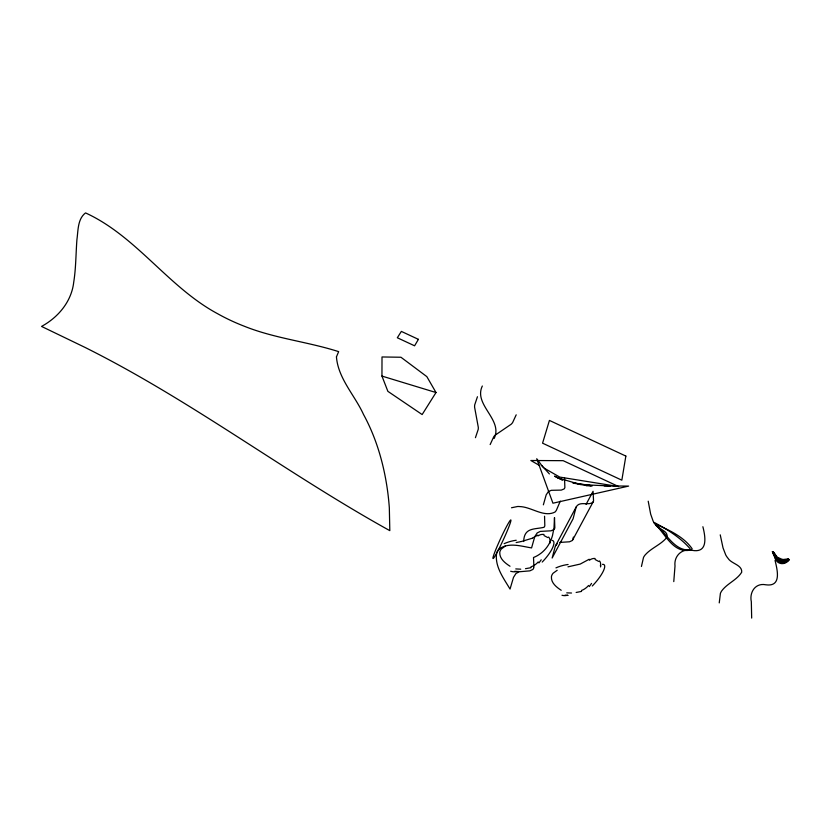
<?xml version="1.0" encoding="UTF-8"?>
<svg xmlns="http://www.w3.org/2000/svg" width="831" height="831" viewBox="0 0 831 831"><rect width="100%" height="100%" fill="white"/><g stroke="black" fill="none" stroke-linecap="round" stroke-linejoin="round"><path stroke-width="1.25" d="M381.948 376.079L382.011 356.966L400.947 357.247L426.843 376.63L436.005 392.533L422.148 414.555L387.88 391.349L381.948 376.079L436.005 392.533M719.241 602.901L720.394 593.427A45.279 21.98 6.1 0 1 721.765 590.841C727.218 583.414 736.837 580.1 741.709 572.216C742.332 564.768 731.342 563.865 727.998 558.266A25.397 16.516 -83.1 0 1 725.723 554.911L723.032 547.909L720.238 534.842M573.359 537.086L573.047 539.08A7.157 4.384 63.8 0 1 572.247 540.545L569.526 541.791L559.793 542.425M673.775 581.607L675.001 566.036C673.754 555.897 682.085 548.034 692.213 550.351C708.324 553.342 705.405 536.639 702.881 526.729M641.439 566.472L643.516 557.435A44.645 21.139 4 0 1 645.136 554.973C651.359 547.847 661.071 544.71 666.95 537.262C668.664 530.417 657.83 529.389 655.129 524.216A25.335 15.259 -81.9 0 1 653.062 520.944L650.652 514.088L648.211 501.197M550.195 541.989L549.893 543.204M533.918 567.209L533.512 557.508C540.254 554.848 545.967 549.738 549.364 543.339A32.554 21.471 89.6 0 0 552.522 535.413L553.997 527.893L554.495 517.599L554.828 527.945A7.676 4.747 63.4 0 1 553.934 529.503L550.963 530.822L540.316 531.404L537.169 532.941L534.769 536.649L531.57 547.92C521.099 546.206 507.99 541.937 498.797 549.353A12.247 10.284 54.4 0 0 496.647 553.176C494.538 566.441 503.669 578.293 510.037 589.086L513.496 577.368L515.989 573.473L519.188 571.78L529.856 570.855L532.837 569.453A7.572 4.82 64.5 0 0 533.741 567.864M600.865 565.734L600.501 566.929M543.36 504.833L546.196 494.829L548.387 491.578L551.317 490.311L561.268 490.103L564.052 488.971A7.23 4.384 62.3 0 0 564.872 487.548L564.529 477.95M523.665 541.521C524.132 527.321 534.177 529.586 543.973 527.301A7.136 4.446 63.2 0 0 544.814 525.846L544.554 516.238M516.196 414.825L512.613 422.595A75.382 31.079 24.7 0 1 511.169 424.246L495.099 435.205A57.578 24.546 27.1 0 0 493.791 436.69L490.155 444.564M560.291 501.103L556.406 510.213A17.493 6.773 -85.7 0 1 555.025 512.031C543.91 517.775 531.508 506.92 519.884 506.588A16.443 7.572 27.5 0 0 517.671 506.495L511.501 507.762M494.154 438.446C503.326 419.593 473.192 404.842 482.333 386.01M475.436 437.688L478.209 429.409A57.173 24.556 24.6 0 0 478.303 427.352L474.594 407.169A75.808 31.069 26.7 0 1 474.698 404.905L477.441 396.74M576.163 506.993L573.099 518.752L552.148 558.027L555.264 546.32L576.163 506.993C579.56 500.729 587.912 505.882 592.752 502.391A7.25 4.311 62.9 0 0 593.542 500.948L593.074 491.287L586.063 504.396M572.839 539.631L593.344 501.488M555.524 545.79L557.404 543.516M591.558 583.414L589.304 586.551M541.21 559.803L538.924 562.919M789.45 559.627C784.184 566.524 775.198 564.145 774.419 555.44A76.379 31.183 30.2 0 0 772.259 551.597M789.159 559.492C781.909 567.791 774.399 559.523 772.56 551.742M788.858 559.346C783.945 564.207 775.728 561.86 774.627 554.9A67.207 27.319 30.3 0 0 772.851 551.877M788.567 559.211L784.152 561.07L778.429 559.959A1.891 0.748 31.1 0 1 777.421 559.221L774.793 554.786A80.721 33.032 30.1 0 0 773.152 552.013M788.266 559.076C783.841 561.985 776.788 559.803 775.032 554.672A81.22 33.271 30.2 0 0 773.443 552.148M534.8 536.733L537.792 535.154M534.499 536.919L532.578 538.052M505.393 545.988L501.363 548.959A8.248 6.357 -18.3 0 0 499.763 552.542C499.504 558.816 505.227 563.158 510.005 566.243M557.186 570.284L553.103 573.234A8.268 6.243 -19.8 0 0 551.431 576.787C550.984 582.926 556.562 587.268 561.216 590.28M532.224 538.239L521.079 541.615M787.975 558.941L783.134 559.502A9.141 3.584 31.1 0 1 781.358 559.024L777.39 557.237L775.624 554.994A63.405 25.771 30.4 0 0 774.336 553.114L773.734 552.293M589.189 559.242L580.215 564.072L567.968 566.835M581.565 591.402L576.143 592.461M531.03 567.687L525.493 568.684M516.165 542.539L520.372 541.739M571.531 593.022L566.752 592.856M520.746 569.193L515.76 568.913M586.219 485.761L591.36 485.803L573.494 483.227M604.21 485.906L628.631 486.093L552.937 503.212L536.733 458.743L542.861 466.98M610.484 485.948L580.744 484.639L557.871 477.887L554.568 476.225M572.476 482.759L592.441 485.813M595.11 559.512L598.642 561.403M544.004 535.559L547.702 537.532M557.871 477.887L562.057 479.851M554.838 476.236L562.816 480.141M539.745 465.609L530.853 460.509L563.158 460.675L618.607 486.561L559.741 477.087L544.191 468.165M541.833 465.589L549.395 473.93M775.053 560.437C777.297 569.786 781.898 587.06 765.87 584.795C755.337 582.614 749.23 592.337 751.328 601.758L751.671 618.087M504.137 543.671A32.409 23.964 -18.5 0 1 516.217 540.264M537.948 535.912A26.561 14.48 88.8 0 1 544.035 534.478M548.605 537.023A16.599 9.245 -23 0 1 549.862 542.051M552.168 540.389A20.391 6.097 -47.9 0 1 542.207 562.057M538.239 561.933A18.157 13.639 -69.4 0 1 530.978 566.825M518.637 571.51A33.52 6.097 -15.3 0 1 514.815 571.271M516.591 571.541A32.908 17.617 70.7 0 1 510.66 571.25M555.949 567.864A32.471 23.465 -19.9 0 1 568.103 564.488M589.397 560.229A26.644 13.753 89.1 0 1 595.131 558.494M599.504 560.946A16.63 8.892 -23.8 0 1 600.408 565.828M602.465 564.353A20.411 5.402 -48.2 0 1 592.295 585.99M588.577 585.471A18.168 13.244 -69.5 0 1 581.503 590.467M568.092 595.422A33.624 5.277 -15.4 0 1 565.09 595.1M567.531 595.183A33.053 16.869 71.3 0 1 562.005 595.276M336.441 356.863C338.092 378.51 354.837 395.327 363.521 414.482C375.996 437.345 383.434 462.68 387.215 488.368A1417.447 603.368 2.4 0 1 389.334 507.928L389.812 530.645C294.164 477.648 206.244 411.719 109.723 360.176A1371.057 853.582 -10 0 0 85.344 347.566L41.55 326.427C58.243 317.349 71.57 301.528 73.73 282.156C75.964 268.122 75.85 253.871 76.909 239.744C78.207 230.686 77.491 219.031 85.531 212.913C136.606 236.295 168.329 287.287 217.701 313.765A86.559 34.601 21.1 0 0 244.366 326.261C274.739 338.456 307.626 341.697 338.653 351.638L336.441 356.863M625.857 456.074L621.837 480.183L542.57 443.172L549.426 420.424L625.857 456.074M418.409 339.349L414.586 345.81L397.322 337.76L401.352 331.403L418.409 339.349M655.919 524.257L655.649 524.693C665.911 534.811 673.525 554.08 691.288 549.935L692.14 548.772C683.934 536.816 668.986 530.022 655.919 524.257M690.145 549.914C673.661 551.389 665.558 531.539 654.111 522.844L654.859 522.803C667.615 529.617 680.475 537.647 690.021 548.626L690.145 549.914M498.569 549.571A21.232 1.485 -65.2 0 0 510.847 519.977A21.232 1.485 -65.2 0 0 496.377 548.18A21.232 1.485 -65.2 0 0 498.569 549.571"/></g></svg>
